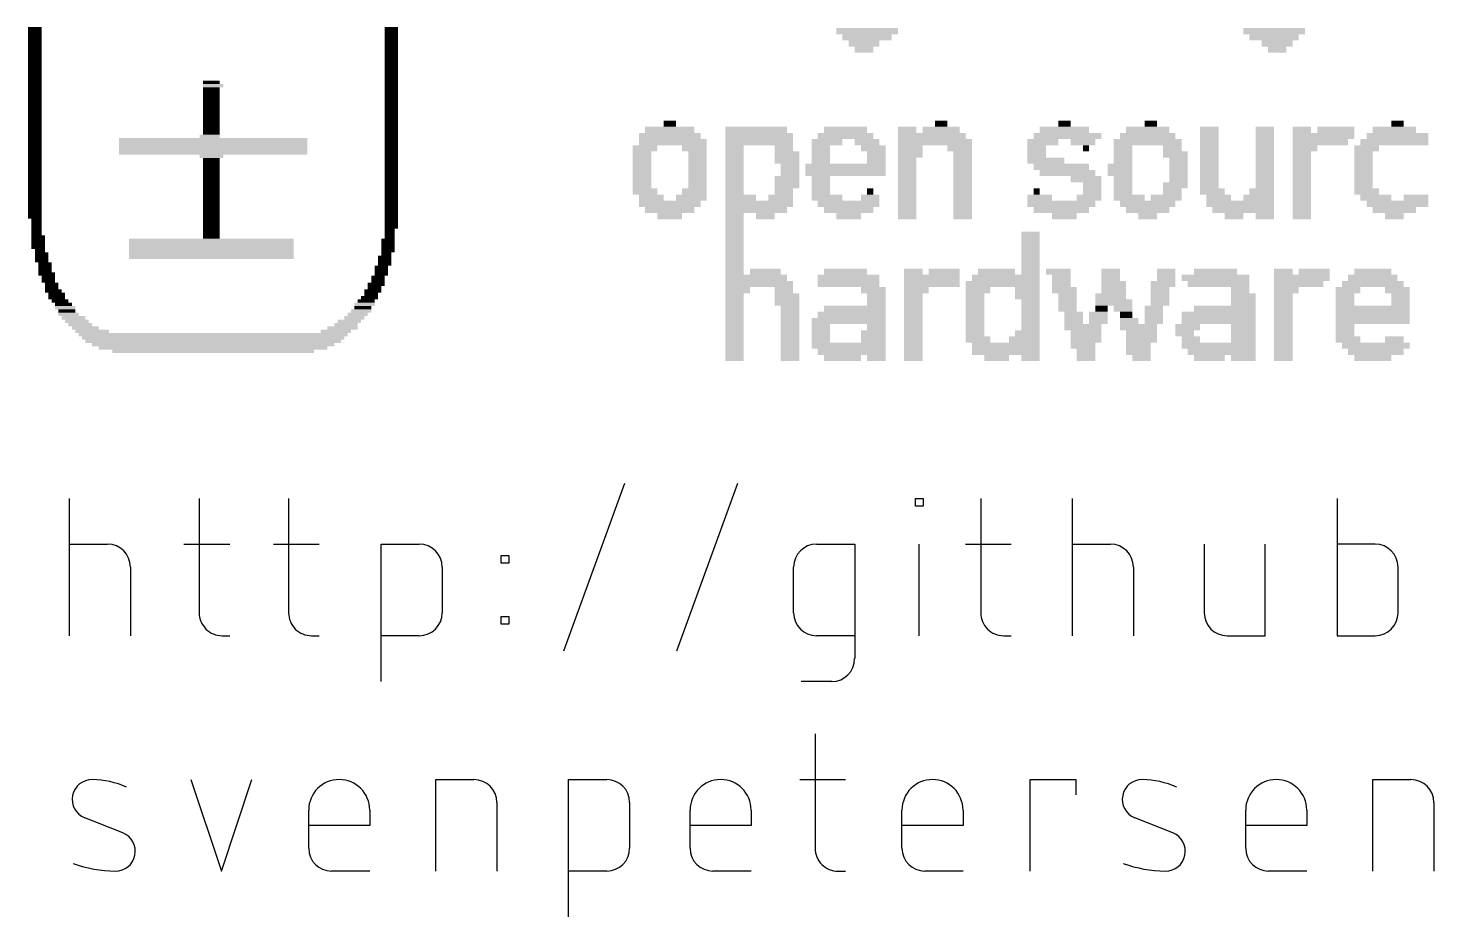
# Model space of a CAD drawing. Extents: x 0 to 83, y 0 to 84.2.
# Drawn here: x 62.9 to 75.64, y 47.93 to 55.99 of the extents above; entities that cross this region are included whole.
import ezdxf

# ---------------------------------------------------------------- set-up
doc = ezdxf.new("R2010")
doc.units = 0
doc.layers.add('21', color=253, linetype='CONTINUOUS')
doc.layers.add('25', color=253, linetype='CONTINUOUS')

# ---------------------------------------------------------------- blocks, each defined once
blk = doc.blocks.new('RECT')
blk.add_solid([(-0.5, -0.5), (0.5, -0.5), (-0.5, 0.5), (0.5, 0.5)])

msp = doc.modelspace()

# ---------------------------------------------------------------- linework, layer by layer
at = {"layer": '25'}
for p, q in [((67.752, 50.3442), (68.3051, 51.8654)), ((68.7761, 50.3442), (69.3292, 51.8654)), ((63.2714, 50.4825), (63.2714, 51.7271)), ((64.447, 51.7271), (64.447, 50.6899)), ((65.2578, 51.7271), (65.2578, 50.6899)), ((70.9383, 51.658), (70.9383, 51.7271)), ((70.9383, 51.7271), (71.0075, 51.7271)), ((71.0075, 51.7271), (71.0075, 51.658)), ((71.5306, 51.7271), (71.5306, 50.6899)), ((72.3605, 50.4825), (72.3605, 51.7271)), ((74.7586, 51.7271), (74.7586, 50.4825)), ((71.0075, 51.658), (70.9383, 51.658)), ((63.2714, 51.3122), (63.6171, 51.3122)), ((64.3087, 51.3122), (64.7236, 51.3122)), ((65.1195, 51.3122), (65.5344, 51.3122)), ((66.0962, 50.0676), (66.0962, 51.3122)), ((66.0962, 51.3122), (66.4419, 51.3122)), ((70.0419, 51.3122), (70.3876, 51.3122)), ((70.3876, 51.3122), (70.3876, 50.2751)), ((70.9729, 50.4825), (70.9729, 51.3122)), ((71.3923, 51.3122), (71.8072, 51.3122)), ((72.3605, 51.3122), (72.7062, 51.3122)), ((73.5553, 51.3122), (73.5553, 50.6899)), ((74.1085, 50.4825), (74.1085, 51.3122)), ((75.1043, 51.3122), (74.7586, 51.3122)), ((63.8246, 51.1048), (63.8246, 50.4825)), ((66.6494, 51.1048), (66.6494, 50.6899)), ((67.1832, 51.1394), (67.1832, 51.2085)), ((67.1832, 51.2085), (67.2523, 51.2085)), ((67.2523, 51.1394), (67.1832, 51.1394)), ((67.2523, 51.2085), (67.2523, 51.1394)), ((69.8344, 50.6899), (69.8344, 51.1048)), ((72.9137, 51.1048), (72.9137, 50.4825)), ((75.3118, 50.6899), (75.3118, 51.1048)), ((67.1832, 50.5862), (67.1832, 50.6554)), ((67.1832, 50.6554), (67.2523, 50.6554)), ((67.2523, 50.5862), (67.1832, 50.5862)), ((67.2523, 50.6554), (67.2523, 50.5862)), ((64.6545, 50.4825), (64.7236, 50.4825)), ((65.4652, 50.4825), (65.5344, 50.4825)), ((66.4419, 50.4825), (66.0962, 50.4825)), ((70.3876, 50.4825), (70.0419, 50.4825)), ((71.738, 50.4825), (71.8072, 50.4825)), ((73.7628, 50.4825), (74.1085, 50.4825)), ((74.7586, 50.4825), (75.1043, 50.4825)), ((70.1801, 50.0676), (69.9036, 50.0676)), ((70.029, 49.5935), (70.029, 48.5563)), ((64.3728, 49.1786), (64.6493, 48.3489)), ((64.6493, 48.3489), (64.9259, 49.1786)), ((66.5917, 48.3489), (66.5917, 49.1786)), ((66.5917, 49.1786), (66.9374, 49.1786)), ((67.795, 47.934), (67.795, 49.1786)), ((67.795, 49.1786), (68.1407, 49.1786)), ((69.8907, 49.1786), (70.3055, 49.1786)), ((71.9779, 48.3489), (71.9779, 49.1786)), ((71.9779, 49.1786), (72.3928, 49.1786)), ((72.3928, 49.1786), (72.3928, 49.0403)), ((75.0834, 48.3489), (75.0834, 49.1786)), ((75.0834, 49.1786), (75.4292, 49.1786)), ((67.1449, 48.9712), (67.1449, 48.3489)), ((68.3481, 48.9712), (68.3481, 48.5563)), ((75.6366, 48.9712), (75.6366, 48.3489)), ((63.7554, 48.6946), (63.4097, 48.8329)), ((65.4396, 48.5563), (65.4396, 48.9021)), ((65.9927, 48.9021), (65.9927, 48.7638)), ((68.896, 48.5563), (68.896, 48.9021)), ((69.4492, 48.9021), (69.4492, 48.7638)), ((70.8162, 48.5563), (70.8162, 48.9021)), ((71.3694, 48.9021), (71.3694, 48.7638)), ((73.2713, 48.6946), (72.9255, 48.8329)), ((73.9313, 48.5563), (73.9313, 48.9021)), ((74.4844, 48.9021), (74.4844, 48.7638)), ((65.9927, 48.7638), (65.4396, 48.7638)), ((69.4492, 48.7638), (68.896, 48.7638)), ((71.3694, 48.7638), (70.8162, 48.7638)), ((74.4844, 48.7638), (73.9313, 48.7638)), ((65.9927, 48.3489), (65.647, 48.3489)), ((68.1407, 48.3489), (67.795, 48.3489)), ((69.4492, 48.3489), (69.1034, 48.3489)), ((70.2364, 48.3489), (70.3055, 48.3489)), ((71.3694, 48.3489), (71.0237, 48.3489)), ((74.4844, 48.3489), (74.1387, 48.3489))]:
    msp.add_line(p, q, dxfattribs=at)
for centre, radius, start, end in [((63.6171, 51.1048), 0.2074, 0, 90), ((66.4419, 51.1048), 0.2074, 0, 90), ((70.0419, 51.1048), 0.2074, 90, 180), ((72.7062, 51.1048), 0.2074, 0, 90), ((75.1043, 51.1048), 0.2074, 0, 90), ((64.6545, 50.6899), 0.2074, 180, 270.0009), ((65.4652, 50.6899), 0.2074, 180, 270.0009), ((66.4419, 50.6899), 0.2074, 270, 0), ((70.0419, 50.6899), 0.2074, 180, 270), ((71.738, 50.6899), 0.2074, 180, 270.0009), ((73.7628, 50.6899), 0.2074, 180, 270), ((75.1043, 50.6899), 0.2074, 270, 0), ((70.1801, 50.2751), 0.2074, 270.0017, 0), ((63.4763, 48.9994), 0.1793, 89.181, 248.1989), ((63.4676, 48.3935), 0.7853, 65.7616, 89.1811), ((65.7161, 48.9021), 0.2766, 0, 180), ((66.9374, 48.9712), 0.2074, 0, 90), ((68.1407, 48.9712), 0.2074, 0, 90), ((69.1726, 48.9021), 0.2766, 0, 180), ((71.0928, 48.9021), 0.2766, 0, 180), ((72.9921, 48.9994), 0.1793, 89.181, 248.1989), ((72.9835, 48.3935), 0.7853, 65.7616, 89.1811), ((74.2079, 48.9021), 0.2766, 0, 180), ((75.4292, 48.9712), 0.2074, 0, 90), ((63.6888, 48.5282), 0.1793, 269.1821, 68.1985), ((73.2047, 48.5282), 0.1793, 269.1821, 68.1985), ((65.647, 48.5563), 0.2074, 180, 270), ((68.1407, 48.5563), 0.2074, 270, 0), ((69.1034, 48.5563), 0.2074, 180, 270), ((70.2364, 48.5563), 0.2074, 180, 270.0009), ((71.0237, 48.5563), 0.2074, 180, 270), ((74.1387, 48.5563), 0.2074, 180, 270), ((63.703, 49.5214), 1.1726, 250.2084, 269.182), ((73.2189, 49.5214), 1.1726, 250.2084, 269.182)]:
    msp.add_arc(centre, radius, start, end, dxfattribs=at)

# ---------------------------------------------------------------- block references
at = {"layer": '21'}
for p, xscale, yscale in [((62.958, 55.9848), 0.1219, 0.0305), ((62.958, 55.9544), 0.1219, 0.0305), ((62.958, 55.9239), 0.1219, 0.0305), ((66.1889, 55.9848), 0.1219, 0.0305), ((66.1889, 55.9544), 0.1219, 0.0305), ((66.1889, 55.9239), 0.1219, 0.0305), ((70.5005, 55.9616), 0.5588, 0.0559), ((70.5005, 55.9058), 0.447, 0.0559), ((74.1886, 55.9616), 0.5588, 0.0559), ((74.1886, 55.9058), 0.447, 0.0559), ((62.958, 55.8934), 0.1219, 0.0305), ((62.958, 55.8629), 0.1219, 0.0305), ((62.958, 55.8324), 0.1219, 0.0305), ((62.958, 55.802), 0.1219, 0.0305), ((66.1889, 55.8934), 0.1219, 0.0305), ((66.1889, 55.8629), 0.1219, 0.0305), ((66.1889, 55.8324), 0.1219, 0.0305), ((66.1889, 55.802), 0.1219, 0.0305), ((70.4726, 55.8499), 0.2794, 0.0559), ((70.4726, 55.794), 0.1676, 0.0559), ((74.2165, 55.8499), 0.2794, 0.0559), ((74.2165, 55.794), 0.1676, 0.0559), ((62.958, 55.7715), 0.1219, 0.0305), ((62.958, 55.741), 0.1219, 0.0305), ((62.958, 55.7105), 0.1219, 0.0305), ((62.958, 55.68), 0.1219, 0.0305), ((66.1889, 55.7715), 0.1219, 0.0305), ((66.1889, 55.741), 0.1219, 0.0305), ((66.1889, 55.7105), 0.1219, 0.0305), ((66.1889, 55.68), 0.1219, 0.0305), ((62.958, 55.6496), 0.1219, 0.0305), ((62.958, 55.6191), 0.1219, 0.0305), ((62.958, 55.5886), 0.1219, 0.0305), ((62.958, 55.5581), 0.1219, 0.0305), ((66.1889, 55.6496), 0.1219, 0.0305), ((66.1889, 55.6191), 0.1219, 0.0305), ((66.1889, 55.5886), 0.1219, 0.0305), ((66.1889, 55.5581), 0.1219, 0.0305), ((62.958, 55.5276), 0.1219, 0.0305), ((62.958, 55.4972), 0.1219, 0.0305), ((62.958, 55.4667), 0.1219, 0.0305), ((62.958, 55.4362), 0.1219, 0.0305), ((62.958, 55.4057), 0.1219, 0.0305), ((64.5582, 55.4972), 0.1524, 0.0305), ((64.5582, 55.4362), 0.1524, 0.0305), ((64.5582, 55.4057), 0.1524, 0.0305), ((64.5735, 55.4667), 0.1829, 0.0305), ((66.1889, 55.5276), 0.1219, 0.0305), ((66.1889, 55.4972), 0.1219, 0.0305), ((66.1889, 55.4667), 0.1219, 0.0305), ((66.1889, 55.4362), 0.1219, 0.0305), ((66.1889, 55.4057), 0.1219, 0.0305), ((62.958, 55.3752), 0.1219, 0.0305), ((62.958, 55.3448), 0.1219, 0.0305), ((62.958, 55.3143), 0.1219, 0.0305), ((62.958, 55.2838), 0.1219, 0.0305), ((64.5582, 55.3752), 0.1524, 0.0305), ((64.5582, 55.3448), 0.1524, 0.0305), ((64.5582, 55.3143), 0.1524, 0.0305), ((64.5582, 55.2838), 0.1524, 0.0305), ((66.1889, 55.3752), 0.1219, 0.0305), ((66.1889, 55.3448), 0.1219, 0.0305), ((66.1889, 55.3143), 0.1219, 0.0305), ((66.1889, 55.2838), 0.1219, 0.0305), ((62.958, 55.2533), 0.1219, 0.0305), ((62.958, 55.2228), 0.1219, 0.0305), ((62.958, 55.1924), 0.1219, 0.0305), ((62.958, 55.1619), 0.1219, 0.0305), ((64.5582, 55.2533), 0.1524, 0.0305), ((64.5582, 55.2228), 0.1524, 0.0305), ((64.5582, 55.1924), 0.1524, 0.0305), ((64.5582, 55.1619), 0.1524, 0.0305), ((66.1889, 55.2533), 0.1219, 0.0305), ((66.1889, 55.2228), 0.1219, 0.0305), ((66.1889, 55.1924), 0.1219, 0.0305), ((66.1889, 55.1619), 0.1219, 0.0305), ((62.958, 55.1314), 0.1219, 0.0305), ((62.958, 55.1009), 0.1219, 0.0305), ((62.958, 55.0704), 0.1219, 0.0305), ((62.958, 55.04), 0.1219, 0.0305), ((64.5582, 55.1314), 0.1524, 0.0305), ((64.5582, 55.1009), 0.1524, 0.0305), ((64.5582, 55.0704), 0.1524, 0.0305), ((64.5582, 55.04), 0.1524, 0.0305), ((66.1889, 55.1314), 0.1219, 0.0305), ((66.1889, 55.1009), 0.1219, 0.0305), ((66.1889, 55.0704), 0.1219, 0.0305), ((66.1889, 55.04), 0.1219, 0.0305), ((68.7123, 55.0117), 0.5588, 0.0559), ((68.7123, 55.0676), 0.447, 0.0559), ((68.7123, 55.1234), 0.1118, 0.0559), ((69.5226, 55.0117), 0.6147, 0.0559), ((69.4947, 55.0676), 0.5588, 0.0559), ((70.3049, 55.0117), 0.5029, 0.0559), ((70.3049, 55.0676), 0.3912, 0.0559), ((71.0872, 55.0117), 0.6147, 0.0559), ((70.8637, 55.0676), 0.1676, 0.0559), ((71.1711, 55.0676), 0.3353, 0.0559), ((71.1711, 55.1234), 0.1118, 0.0559), ((72.3166, 55.0117), 0.6147, 0.0559), ((72.2887, 55.0676), 0.447, 0.0559), ((72.2887, 55.1234), 0.1118, 0.0559), ((73.043, 55.0117), 0.5029, 0.0559), ((73.043, 55.0676), 0.3912, 0.0559), ((73.071, 55.1234), 0.1118, 0.0559), ((73.6018, 55.0676), 0.1676, 0.0559), ((73.6018, 55.0117), 0.1676, 0.0559), ((74.1048, 55.0676), 0.1676, 0.0559), ((74.1048, 55.0117), 0.1676, 0.0559), ((74.44, 55.0676), 0.1676, 0.0559), ((74.6356, 55.0117), 0.5588, 0.0559), ((74.7474, 55.0676), 0.3353, 0.0559), ((75.3062, 55.0117), 0.5588, 0.0559), ((75.2782, 55.0676), 0.3912, 0.0559), ((75.3062, 55.1234), 0.1118, 0.0559), ((62.958, 55.0095), 0.1219, 0.0305), ((62.958, 54.979), 0.1219, 0.0305), ((62.958, 54.9485), 0.1219, 0.0305), ((62.958, 54.918), 0.1219, 0.0305), ((64.5735, 54.979), 1.7069, 0.0305), ((64.5735, 54.9485), 1.7069, 0.0305), ((64.5735, 54.918), 1.7069, 0.0305), ((64.543, 55.0095), 0.1829, 0.0305), ((66.1889, 55.0095), 0.1219, 0.0305), ((66.1889, 54.979), 0.1219, 0.0305), ((66.1889, 54.9485), 0.1219, 0.0305), ((66.1889, 54.918), 0.1219, 0.0305), ((68.4888, 54.8999), 0.2235, 0.0559), ((68.7403, 54.9558), 0.6147, 0.0559), ((68.9359, 54.8999), 0.2235, 0.0559), ((69.5226, 54.9558), 0.6147, 0.0559), ((69.2991, 54.8999), 0.1676, 0.0559), ((69.7461, 54.8999), 0.1676, 0.0559), ((70.1373, 54.9558), 0.2794, 0.0559), ((70.0814, 54.8999), 0.1676, 0.0559), ((70.5005, 54.9558), 0.2235, 0.0559), ((70.5564, 54.8999), 0.2235, 0.0559), ((71.1152, 54.9558), 0.6706, 0.0559), ((70.8917, 54.8999), 0.2235, 0.0559), ((71.3387, 54.8999), 0.2235, 0.0559), ((72.0931, 54.9558), 0.2794, 0.0559), ((72.0372, 54.8999), 0.1676, 0.0559), ((72.4563, 54.9558), 0.2235, 0.0559), ((72.4842, 54.8999), 0.0559, 0.0559), ((73.043, 54.9558), 0.6147, 0.0559), ((72.8195, 54.8999), 0.1676, 0.0559), ((73.2666, 54.8999), 0.1676, 0.0559), ((73.6018, 54.9558), 0.1676, 0.0559), ((73.6018, 54.8999), 0.1676, 0.0559), ((74.1048, 54.9558), 0.1676, 0.0559), ((74.1048, 54.8999), 0.1676, 0.0559), ((74.6077, 54.9558), 0.5029, 0.0559), ((74.468, 54.8999), 0.2235, 0.0559), ((75.0268, 54.8999), 0.2235, 0.0559), ((75.2782, 54.9558), 0.6147, 0.0559), ((62.958, 54.8876), 0.1219, 0.0305), ((62.958, 54.8571), 0.1219, 0.0305), ((62.958, 54.8266), 0.1219, 0.0305), ((62.958, 54.7961), 0.1219, 0.0305), ((62.958, 54.7656), 0.1219, 0.0305), ((64.5735, 54.8876), 1.7069, 0.0305), ((64.5735, 54.8571), 1.7069, 0.0305), ((64.5582, 54.8266), 0.2134, 0.0305), ((64.5582, 54.7961), 0.1524, 0.0305), ((64.5582, 54.7656), 0.1524, 0.0305), ((66.1889, 54.8876), 0.1219, 0.0305), ((66.1889, 54.8571), 0.1219, 0.0305), ((66.1889, 54.8266), 0.1219, 0.0305), ((66.1889, 54.7961), 0.1219, 0.0305), ((66.1889, 54.7656), 0.1219, 0.0305), ((68.4609, 54.844), 0.1676, 0.0559), ((68.4609, 54.7882), 0.1676, 0.0559), ((68.9638, 54.844), 0.1676, 0.0559), ((68.9638, 54.7882), 0.1676, 0.0559), ((69.2991, 54.844), 0.1676, 0.0559), ((69.2991, 54.7882), 0.1676, 0.0559), ((69.7741, 54.844), 0.2235, 0.0559), ((69.7741, 54.7882), 0.2235, 0.0559), ((70.0814, 54.844), 0.1676, 0.0559), ((70.0814, 54.7882), 0.1676, 0.0559), ((70.5843, 54.844), 0.1676, 0.0559), ((70.5843, 54.7882), 0.1676, 0.0559), ((70.8917, 54.844), 0.2235, 0.0559), ((70.8637, 54.7882), 0.1676, 0.0559), ((71.3666, 54.844), 0.1676, 0.0559), ((71.3666, 54.7882), 0.1676, 0.0559), ((72.0372, 54.844), 0.1676, 0.0559), ((72.121, 54.7882), 0.3353, 0.0559), ((72.8195, 54.844), 0.1676, 0.0559), ((72.8195, 54.7882), 0.1676, 0.0559), ((73.2945, 54.844), 0.2235, 0.0559), ((73.3224, 54.7882), 0.1676, 0.0559), ((73.6018, 54.844), 0.1676, 0.0559), ((73.6018, 54.7882), 0.1676, 0.0559), ((74.1048, 54.844), 0.1676, 0.0559), ((74.1048, 54.7882), 0.1676, 0.0559), ((74.44, 54.844), 0.1676, 0.0559), ((74.44, 54.7882), 0.1676, 0.0559), ((74.9988, 54.844), 0.1676, 0.0559), ((74.9988, 54.7882), 0.1676, 0.0559), ((62.958, 54.7352), 0.1219, 0.0305), ((62.958, 54.7047), 0.1219, 0.0305), ((62.958, 54.6742), 0.1219, 0.0305), ((62.958, 54.6437), 0.1219, 0.0305), ((64.5582, 54.7352), 0.1524, 0.0305), ((64.5582, 54.7047), 0.1524, 0.0305), ((64.5582, 54.6742), 0.1524, 0.0305), ((64.5582, 54.6437), 0.1524, 0.0305), ((66.1889, 54.7352), 0.1219, 0.0305), ((66.1889, 54.7047), 0.1219, 0.0305), ((66.1889, 54.6742), 0.1219, 0.0305), ((66.1889, 54.6437), 0.1219, 0.0305), ((68.4609, 54.7323), 0.1676, 0.0559), ((68.4609, 54.6764), 0.1676, 0.0559), ((68.9638, 54.7323), 0.1676, 0.0559), ((68.9638, 54.6764), 0.1676, 0.0559), ((69.2991, 54.7323), 0.1676, 0.0559), ((69.2991, 54.6764), 0.1676, 0.0559), ((69.802, 54.7323), 0.1676, 0.0559), ((69.802, 54.6764), 0.1676, 0.0559), ((70.3049, 54.7323), 0.7264, 0.0559), ((70.3049, 54.6764), 0.7264, 0.0559), ((70.8637, 54.7323), 0.1676, 0.0559), ((70.8637, 54.6764), 0.1676, 0.0559), ((71.3666, 54.7323), 0.1676, 0.0559), ((71.3666, 54.6764), 0.1676, 0.0559), ((72.2607, 54.7323), 0.5029, 0.0559), ((72.3166, 54.6764), 0.5029, 0.0559), ((72.7916, 54.7323), 0.2235, 0.0559), ((72.7916, 54.6764), 0.2235, 0.0559), ((73.3224, 54.7323), 0.1676, 0.0559), ((73.3224, 54.6764), 0.1676, 0.0559), ((73.6018, 54.7323), 0.1676, 0.0559), ((73.6018, 54.6764), 0.1676, 0.0559), ((74.1048, 54.7323), 0.1676, 0.0559), ((74.1048, 54.6764), 0.1676, 0.0559), ((74.44, 54.7323), 0.1676, 0.0559), ((74.44, 54.6764), 0.1676, 0.0559), ((74.9988, 54.7323), 0.1676, 0.0559), ((74.9988, 54.6764), 0.1676, 0.0559), ((62.958, 54.6132), 0.1219, 0.0305), ((62.958, 54.5828), 0.1219, 0.0305), ((62.958, 54.5523), 0.1219, 0.0305), ((62.958, 54.5218), 0.1219, 0.0305), ((64.5582, 54.6132), 0.1524, 0.0305), ((64.5582, 54.5828), 0.1524, 0.0305), ((64.5582, 54.5523), 0.1524, 0.0305), ((64.5582, 54.5218), 0.1524, 0.0305), ((66.1889, 54.6132), 0.1219, 0.0305), ((66.1889, 54.5828), 0.1219, 0.0305), ((66.1889, 54.5523), 0.1219, 0.0305), ((66.1889, 54.5218), 0.1219, 0.0305), ((68.4888, 54.5088), 0.2235, 0.0559), ((68.4609, 54.6205), 0.1676, 0.0559), ((68.4609, 54.5646), 0.1676, 0.0559), ((68.9359, 54.5088), 0.2235, 0.0559), ((68.9638, 54.6205), 0.1676, 0.0559), ((68.9638, 54.5646), 0.1676, 0.0559), ((69.2991, 54.6205), 0.1676, 0.0559), ((69.2991, 54.5646), 0.1676, 0.0559), ((69.2991, 54.5088), 0.1676, 0.0559), ((69.7461, 54.5088), 0.1676, 0.0559), ((69.7741, 54.6205), 0.2235, 0.0559), ((69.7741, 54.5646), 0.2235, 0.0559), ((70.0814, 54.6205), 0.1676, 0.0559), ((70.0814, 54.5646), 0.1676, 0.0559), ((70.0814, 54.5088), 0.1676, 0.0559), ((70.5284, 54.5088), 0.0559, 0.0559), ((70.8637, 54.6205), 0.1676, 0.0559), ((70.8637, 54.5646), 0.1676, 0.0559), ((70.8637, 54.5088), 0.1676, 0.0559), ((71.3666, 54.6205), 0.1676, 0.0559), ((71.3666, 54.5646), 0.1676, 0.0559), ((71.3666, 54.5088), 0.1676, 0.0559), ((72.0372, 54.5088), 0.0559, 0.0559), ((72.4842, 54.6205), 0.2794, 0.0559), ((72.5401, 54.5646), 0.1676, 0.0559), ((72.5401, 54.5088), 0.1676, 0.0559), ((72.8195, 54.6205), 0.1676, 0.0559), ((72.8195, 54.5646), 0.1676, 0.0559), ((72.8195, 54.5088), 0.1676, 0.0559), ((73.2945, 54.5646), 0.2235, 0.0559), ((73.2666, 54.5088), 0.1676, 0.0559), ((73.3224, 54.6205), 0.1676, 0.0559), ((73.6018, 54.6205), 0.1676, 0.0559), ((73.6018, 54.5646), 0.1676, 0.0559), ((73.6298, 54.5088), 0.2235, 0.0559), ((74.0768, 54.5088), 0.2235, 0.0559), ((74.1048, 54.6205), 0.1676, 0.0559), ((74.1048, 54.5646), 0.1676, 0.0559), ((74.44, 54.6205), 0.1676, 0.0559), ((74.44, 54.5646), 0.1676, 0.0559), ((74.44, 54.5088), 0.1676, 0.0559), ((74.9988, 54.6205), 0.1676, 0.0559), ((74.9988, 54.5646), 0.1676, 0.0559), ((75.0268, 54.5088), 0.2235, 0.0559), ((62.958, 54.4913), 0.1219, 0.0305), ((62.958, 54.4608), 0.1219, 0.0305), ((62.958, 54.4304), 0.1219, 0.0305), ((62.958, 54.3999), 0.1219, 0.0305), ((64.5582, 54.4913), 0.1524, 0.0305), ((64.5582, 54.4608), 0.1524, 0.0305), ((64.5582, 54.4304), 0.1524, 0.0305), ((64.5582, 54.3999), 0.1524, 0.0305), ((66.1889, 54.4913), 0.1219, 0.0305), ((66.1889, 54.4608), 0.1219, 0.0305), ((66.1889, 54.4304), 0.1219, 0.0305), ((66.1889, 54.3999), 0.1219, 0.0305), ((68.7123, 54.397), 0.5588, 0.0559), ((68.5447, 54.4529), 0.2235, 0.0559), ((68.9079, 54.4529), 0.2794, 0.0559), ((69.5226, 54.397), 0.6147, 0.0559), ((69.355, 54.4529), 0.2794, 0.0559), ((69.7182, 54.4529), 0.2235, 0.0559), ((70.1373, 54.4529), 0.2794, 0.0559), ((70.3329, 54.397), 0.5588, 0.0559), ((70.5284, 54.4529), 0.1676, 0.0559), ((70.8637, 54.4529), 0.1676, 0.0559), ((70.8637, 54.397), 0.1676, 0.0559), ((71.3666, 54.4529), 0.1676, 0.0559), ((71.3666, 54.397), 0.1676, 0.0559), ((72.0651, 54.4529), 0.2235, 0.0559), ((72.2607, 54.397), 0.6147, 0.0559), ((72.5122, 54.4529), 0.2235, 0.0559), ((72.8754, 54.4529), 0.2794, 0.0559), ((73.043, 54.397), 0.5029, 0.0559), ((73.2107, 54.4529), 0.2794, 0.0559), ((73.6857, 54.4529), 0.2235, 0.0559), ((73.8812, 54.397), 0.6147, 0.0559), ((74.0489, 54.4529), 0.2794, 0.0559), ((74.44, 54.4529), 0.1676, 0.0559), ((74.44, 54.397), 0.1676, 0.0559), ((75.1106, 54.4529), 0.2794, 0.0559), ((75.3062, 54.397), 0.5588, 0.0559), ((75.4738, 54.4529), 0.2235, 0.0559), ((62.958, 54.3694), 0.1219, 0.0305), ((62.958, 54.3389), 0.1219, 0.0305), ((62.958, 54.3084), 0.1219, 0.0305), ((62.958, 54.278), 0.1219, 0.0305), ((64.5582, 54.3694), 0.1524, 0.0305), ((64.5582, 54.3389), 0.1524, 0.0305), ((64.5582, 54.3084), 0.1524, 0.0305), ((64.5582, 54.278), 0.1524, 0.0305), ((66.1889, 54.3694), 0.1219, 0.0305), ((66.1889, 54.3389), 0.1219, 0.0305), ((66.1889, 54.3084), 0.1219, 0.0305), ((66.1889, 54.278), 0.1219, 0.0305), ((68.7123, 54.3411), 0.447, 0.0559), ((68.7123, 54.2852), 0.2235, 0.0559), ((69.4947, 54.3411), 0.5588, 0.0559), ((69.2991, 54.2852), 0.1676, 0.0559), ((69.5785, 54.2852), 0.1676, 0.0559), ((70.3329, 54.3411), 0.447, 0.0559), ((70.3329, 54.2852), 0.2235, 0.0559), ((70.8637, 54.3411), 0.1676, 0.0559), ((70.8637, 54.2852), 0.1676, 0.0559), ((71.3666, 54.3411), 0.1676, 0.0559), ((71.3666, 54.2852), 0.1676, 0.0559), ((72.2607, 54.3411), 0.5029, 0.0559), ((72.2887, 54.2852), 0.2235, 0.0559), ((73.043, 54.3411), 0.3912, 0.0559), ((73.043, 54.2852), 0.1676, 0.0559), ((73.9092, 54.3411), 0.5588, 0.0559), ((73.8254, 54.2852), 0.1676, 0.0559), ((74.1048, 54.2852), 0.1676, 0.0559), ((74.44, 54.3411), 0.1676, 0.0559), ((74.44, 54.2852), 0.1676, 0.0559), ((75.2782, 54.3411), 0.3912, 0.0559), ((75.2782, 54.2852), 0.1676, 0.0559), ((62.9733, 54.2475), 0.0914, 0.0305), ((62.9733, 54.217), 0.0914, 0.0305), ((62.9733, 54.1865), 0.0914, 0.0305), ((62.9733, 54.156), 0.0914, 0.0305), ((64.5582, 54.2475), 0.1524, 0.0305), ((64.5582, 54.217), 0.1524, 0.0305), ((64.5582, 54.1865), 0.1524, 0.0305), ((64.5582, 54.156), 0.1524, 0.0305), ((66.1889, 54.2475), 0.1219, 0.0305), ((66.1889, 54.217), 0.1219, 0.0305), ((66.1889, 54.1865), 0.1219, 0.0305), ((66.1737, 54.156), 0.0914, 0.0305), ((69.2991, 54.2294), 0.1676, 0.0559), ((69.2991, 54.1735), 0.1676, 0.0559), ((69.2991, 54.1176), 0.1676, 0.0559), ((71.9813, 54.1176), 0.1676, 0.0559), ((62.9733, 54.1256), 0.0914, 0.0305), ((62.9885, 54.0951), 0.1219, 0.0305), ((62.9885, 54.0646), 0.1219, 0.0305), ((62.9885, 54.0341), 0.1219, 0.0305), ((62.9885, 54.0036), 0.1219, 0.0305), ((64.5582, 54.0646), 1.4935, 0.0305), ((64.5582, 54.0341), 1.4935, 0.0305), ((64.5582, 54.0036), 1.4935, 0.0305), ((64.5582, 54.1256), 0.1524, 0.0305), ((64.5582, 54.0951), 0.1524, 0.0305), ((66.1584, 54.0646), 0.1219, 0.0305), ((66.1584, 54.0341), 0.1219, 0.0305), ((66.1584, 54.0036), 0.1219, 0.0305), ((66.1737, 54.1256), 0.0914, 0.0305), ((66.1737, 54.0951), 0.0914, 0.0305), ((69.2991, 54.0617), 0.1676, 0.0559), ((69.2991, 54.0058), 0.1676, 0.0559), ((71.9813, 54.0617), 0.1676, 0.0559), ((71.9813, 54.0058), 0.1676, 0.0559), ((63.0037, 53.9732), 0.0914, 0.0305), ((63.019, 53.9427), 0.1219, 0.0305), ((63.019, 53.9122), 0.1219, 0.0305), ((63.019, 53.8817), 0.1219, 0.0305), ((64.5582, 53.9732), 1.4935, 0.0305), ((64.5582, 53.9427), 1.4935, 0.0305), ((64.5582, 53.9122), 1.4935, 0.0305), ((66.1279, 53.9122), 0.1219, 0.0305), ((66.1279, 53.8817), 0.1219, 0.0305), ((66.1584, 53.9732), 0.1219, 0.0305), ((66.1432, 53.9427), 0.0914, 0.0305), ((69.2991, 53.95), 0.1676, 0.0559), ((69.2991, 53.8941), 0.1676, 0.0559), ((71.9813, 53.95), 0.1676, 0.0559), ((71.9813, 53.8941), 0.1676, 0.0559), ((63.0647, 53.7598), 0.1524, 0.0305), ((63.0495, 53.8512), 0.1219, 0.0305), ((63.0495, 53.8208), 0.1219, 0.0305), ((63.0495, 53.7903), 0.1219, 0.0305), ((66.0975, 53.8208), 0.1219, 0.0305), ((66.0975, 53.7903), 0.1219, 0.0305), ((66.0975, 53.7598), 0.1219, 0.0305), ((66.1279, 53.8512), 0.1219, 0.0305), ((69.2991, 53.8382), 0.1676, 0.0559), ((69.2991, 53.7823), 0.1676, 0.0559), ((69.5785, 53.7823), 0.2794, 0.0559), ((70.3049, 53.7823), 0.3912, 0.0559), ((70.9196, 53.7823), 0.1676, 0.0559), ((71.199, 53.7823), 0.2794, 0.0559), ((71.674, 53.7823), 0.3353, 0.0559), ((71.9813, 53.8382), 0.1676, 0.0559), ((71.9813, 53.7823), 0.1676, 0.0559), ((72.2328, 53.7823), 0.2235, 0.0559), ((72.7078, 53.7823), 0.1676, 0.0559), ((73.2107, 53.7823), 0.1676, 0.0559), ((73.6577, 53.7823), 0.3912, 0.0559), ((74.2724, 53.7823), 0.1676, 0.0559), ((74.5518, 53.7823), 0.2794, 0.0559), ((75.0827, 53.7823), 0.3353, 0.0559), ((63.0799, 53.7293), 0.1219, 0.0305), ((63.0799, 53.6988), 0.1219, 0.0305), ((63.1104, 53.6684), 0.1219, 0.0305), ((63.1104, 53.6379), 0.1219, 0.0305), ((66.0517, 53.6684), 0.1524, 0.0305), ((66.0365, 53.6379), 0.1219, 0.0305), ((66.067, 53.7293), 0.1219, 0.0305), ((66.067, 53.6988), 0.1219, 0.0305), ((69.5226, 53.6706), 0.6147, 0.0559), ((69.327, 53.6147), 0.2235, 0.0559), ((69.4947, 53.7264), 0.5588, 0.0559), ((69.7461, 53.6147), 0.1676, 0.0559), ((70.3329, 53.7264), 0.5588, 0.0559), ((70.3329, 53.6706), 0.5588, 0.0559), ((70.5564, 53.6147), 0.2235, 0.0559), ((71.0872, 53.7264), 0.5029, 0.0559), ((71.0872, 53.6706), 0.5029, 0.0559), ((70.9475, 53.6147), 0.2235, 0.0559), ((71.5063, 53.6147), 0.2235, 0.0559), ((71.7299, 53.6706), 0.6706, 0.0559), ((71.7578, 53.7264), 0.6147, 0.0559), ((71.9534, 53.6147), 0.2235, 0.0559), ((72.2607, 53.7264), 0.1676, 0.0559), ((72.2607, 53.6706), 0.1676, 0.0559), ((72.2887, 53.6147), 0.2235, 0.0559), ((72.7357, 53.6706), 0.2235, 0.0559), ((72.7357, 53.6147), 0.2235, 0.0559), ((72.7078, 53.7264), 0.1676, 0.0559), ((73.1827, 53.6706), 0.2235, 0.0559), ((73.1548, 53.6147), 0.1676, 0.0559), ((73.2107, 53.7264), 0.1676, 0.0559), ((73.6577, 53.7264), 0.6147, 0.0559), ((73.6857, 53.6706), 0.5588, 0.0559), ((73.8812, 53.6147), 0.1676, 0.0559), ((74.44, 53.7264), 0.5029, 0.0559), ((74.3003, 53.6147), 0.2235, 0.0559), ((74.4121, 53.6706), 0.447, 0.0559), ((74.8591, 53.6147), 0.2235, 0.0559), ((75.0827, 53.6706), 0.5588, 0.0559), ((75.0827, 53.7264), 0.447, 0.0559), ((75.3062, 53.6147), 0.2235, 0.0559), ((63.1257, 53.6074), 0.1524, 0.0305), ((63.1561, 53.5769), 0.1524, 0.0305), ((63.1561, 53.5464), 0.1524, 0.0305), ((63.1866, 53.516), 0.1524, 0.0305), ((65.9603, 53.516), 0.1524, 0.0305), ((65.9908, 53.5464), 0.1524, 0.0305), ((66.006, 53.5769), 0.1219, 0.0305), ((66.0213, 53.6074), 0.1524, 0.0305), ((69.2991, 53.5588), 0.1676, 0.0559), ((69.2991, 53.5029), 0.1676, 0.0559), ((69.7741, 53.5588), 0.2235, 0.0559), ((69.7741, 53.5029), 0.2235, 0.0559), ((70.5843, 53.5588), 0.1676, 0.0559), ((70.5843, 53.5029), 0.1676, 0.0559), ((70.9196, 53.5588), 0.1676, 0.0559), ((70.9196, 53.5029), 0.1676, 0.0559), ((71.4784, 53.5588), 0.1676, 0.0559), ((71.4784, 53.5029), 0.1676, 0.0559), ((71.9534, 53.5588), 0.2235, 0.0559), ((71.9813, 53.5029), 0.1676, 0.0559), ((72.3166, 53.5588), 0.1676, 0.0559), ((72.3166, 53.5029), 0.1676, 0.0559), ((72.7357, 53.5029), 0.3353, 0.0559), ((72.7078, 53.5588), 0.2794, 0.0559), ((73.1548, 53.5588), 0.1676, 0.0559), ((73.1548, 53.5029), 0.1676, 0.0559), ((73.9092, 53.5588), 0.2235, 0.0559), ((73.9092, 53.5029), 0.2235, 0.0559), ((74.2724, 53.5588), 0.1676, 0.0559), ((74.2724, 53.5029), 0.1676, 0.0559), ((74.8312, 53.5588), 0.1676, 0.0559), ((74.8312, 53.5029), 0.1676, 0.0559), ((75.3341, 53.5588), 0.1676, 0.0559), ((75.3341, 53.5029), 0.1676, 0.0559), ((63.2171, 53.4855), 0.1524, 0.0305), ((63.2323, 53.455), 0.1829, 0.0305), ((63.2628, 53.394), 0.1829, 0.0305), ((63.2476, 53.4245), 0.1524, 0.0305), ((63.3085, 53.3636), 0.2134, 0.0305), ((65.8536, 53.3636), 0.1829, 0.0305), ((65.8841, 53.394), 0.1829, 0.0305), ((65.9146, 53.4245), 0.1829, 0.0305), ((65.9298, 53.455), 0.1524, 0.0305), ((65.9451, 53.4855), 0.1829, 0.0305), ((69.2991, 53.447), 0.1676, 0.0559), ((69.2991, 53.3912), 0.1676, 0.0559), ((69.802, 53.447), 0.1676, 0.0559), ((69.802, 53.3912), 0.1676, 0.0559), ((70.3608, 53.3912), 0.6147, 0.0559), ((70.3887, 53.447), 0.5588, 0.0559), ((70.9196, 53.447), 0.1676, 0.0559), ((70.9196, 53.3912), 0.1676, 0.0559), ((71.4784, 53.447), 0.1676, 0.0559), ((71.4784, 53.3912), 0.1676, 0.0559), ((71.9813, 53.447), 0.1676, 0.0559), ((71.9813, 53.3912), 0.1676, 0.0559), ((72.3166, 53.447), 0.1676, 0.0559), ((72.3725, 53.3912), 0.1676, 0.0559), ((72.596, 53.3912), 0.1676, 0.0559), ((72.6239, 53.447), 0.1118, 0.0559), ((72.8195, 53.447), 0.1676, 0.0559), ((72.8475, 53.3912), 0.1118, 0.0559), ((73.0989, 53.447), 0.1676, 0.0559), ((73.0989, 53.3912), 0.1676, 0.0559), ((73.6857, 53.3912), 0.6706, 0.0559), ((73.7415, 53.447), 0.5588, 0.0559), ((74.2724, 53.447), 0.1676, 0.0559), ((74.2724, 53.3912), 0.1676, 0.0559), ((75.0827, 53.447), 0.6706, 0.0559), ((75.0827, 53.3912), 0.6706, 0.0559), ((63.339, 53.3331), 0.2134, 0.0305), ((63.3695, 53.3026), 0.2134, 0.0305), ((63.4152, 53.2721), 0.2438, 0.0305), ((63.4762, 53.2416), 0.3048, 0.0305), ((65.686, 53.2416), 0.2743, 0.0305), ((65.7469, 53.2721), 0.2743, 0.0305), ((65.7774, 53.3026), 0.2134, 0.0305), ((65.8079, 53.3331), 0.2134, 0.0305), ((69.2991, 53.3353), 0.1676, 0.0559), ((69.2991, 53.2794), 0.1676, 0.0559), ((69.2991, 53.2235), 0.1676, 0.0559), ((69.802, 53.3353), 0.1676, 0.0559), ((69.802, 53.2794), 0.1676, 0.0559), ((69.802, 53.2235), 0.1676, 0.0559), ((70.3329, 53.3353), 0.6706, 0.0559), ((70.0814, 53.2794), 0.1676, 0.0559), ((70.0814, 53.2235), 0.1676, 0.0559), ((70.5564, 53.2235), 0.2235, 0.0559), ((70.5843, 53.2794), 0.1676, 0.0559), ((70.9196, 53.3353), 0.1676, 0.0559), ((70.9196, 53.2794), 0.1676, 0.0559), ((70.9196, 53.2235), 0.1676, 0.0559), ((71.4784, 53.3353), 0.1676, 0.0559), ((71.4784, 53.2794), 0.1676, 0.0559), ((71.4784, 53.2235), 0.1676, 0.0559), ((71.9534, 53.2235), 0.2235, 0.0559), ((71.9813, 53.3353), 0.1676, 0.0559), ((71.9813, 53.2794), 0.1676, 0.0559), ((72.3725, 53.3353), 0.1676, 0.0559), ((72.4563, 53.2794), 0.3353, 0.0559), ((72.4842, 53.2235), 0.2794, 0.0559), ((72.596, 53.3353), 0.1676, 0.0559), ((72.8754, 53.3353), 0.1676, 0.0559), ((72.9592, 53.2794), 0.3353, 0.0559), ((72.9872, 53.2235), 0.2794, 0.0559), ((73.0989, 53.3353), 0.1676, 0.0559), ((73.3783, 53.2235), 0.1676, 0.0559), ((73.4063, 53.2794), 0.2235, 0.0559), ((73.6857, 53.3353), 0.6706, 0.0559), ((73.9092, 53.2794), 0.2235, 0.0559), ((73.9092, 53.2235), 0.2235, 0.0559), ((74.2724, 53.3353), 0.1676, 0.0559), ((74.2724, 53.2794), 0.1676, 0.0559), ((74.2724, 53.2235), 0.1676, 0.0559), ((75.0827, 53.3353), 0.6706, 0.0559), ((74.8312, 53.2794), 0.1676, 0.0559), ((74.8312, 53.2235), 0.1676, 0.0559), ((64.5735, 53.2112), 2.4384, 0.0305), ((64.5735, 53.1807), 2.3774, 0.0305), ((64.5735, 53.1502), 2.3165, 0.0305), ((64.5735, 53.1197), 2.1946, 0.0305), ((69.2991, 53.1676), 0.1676, 0.0559), ((69.2991, 53.1118), 0.1676, 0.0559), ((69.802, 53.1676), 0.1676, 0.0559), ((69.802, 53.1118), 0.1676, 0.0559), ((70.0814, 53.1676), 0.1676, 0.0559), ((70.3329, 53.1118), 0.6706, 0.0559), ((70.5564, 53.1676), 0.2235, 0.0559), ((70.9196, 53.1676), 0.1676, 0.0559), ((70.9196, 53.1118), 0.1676, 0.0559), ((71.5063, 53.1676), 0.2235, 0.0559), ((71.7578, 53.1118), 0.6147, 0.0559), ((71.9254, 53.1676), 0.2794, 0.0559), ((72.4842, 53.1676), 0.2794, 0.0559), ((72.4563, 53.1118), 0.2235, 0.0559), ((72.9592, 53.1118), 0.2235, 0.0559), ((72.9872, 53.1676), 0.2794, 0.0559), ((73.4342, 53.1676), 0.1676, 0.0559), ((73.6857, 53.1118), 0.6706, 0.0559), ((73.9092, 53.1676), 0.2235, 0.0559), ((74.2724, 53.1676), 0.1676, 0.0559), ((74.2724, 53.1118), 0.1676, 0.0559), ((74.8591, 53.1676), 0.2235, 0.0559), ((75.1106, 53.1118), 0.6147, 0.0559), ((75.2782, 53.1676), 0.1676, 0.0559), ((64.5735, 53.0892), 2.0726, 0.0305), ((64.5735, 53.0588), 1.8288, 0.0305), ((69.2991, 53.0559), 0.1676, 0.0559), ((69.2991, 53), 0.1676, 0.0559), ((69.802, 53.0559), 0.1676, 0.0559), ((69.802, 53), 0.1676, 0.0559), ((70.3608, 53.0559), 0.6147, 0.0559), ((70.277, 53), 0.3353, 0.0559), ((70.5843, 53), 0.1676, 0.0559), ((70.9196, 53.0559), 0.1676, 0.0559), ((70.9196, 53), 0.1676, 0.0559), ((71.7578, 53.0559), 0.6147, 0.0559), ((71.674, 53), 0.2235, 0.0559), ((71.9813, 53), 0.1676, 0.0559), ((72.4842, 53.0559), 0.1676, 0.0559), ((72.4842, 53), 0.1676, 0.0559), ((72.9592, 53.0559), 0.2235, 0.0559), ((72.9872, 53), 0.1676, 0.0559), ((73.7136, 53.0559), 0.6147, 0.0559), ((73.6018, 53), 0.2794, 0.0559), ((73.9092, 53), 0.2235, 0.0559), ((74.2724, 53.0559), 0.1676, 0.0559), ((74.2724, 53), 0.1676, 0.0559), ((75.1106, 53.0559), 0.5029, 0.0559), ((75.0827, 53), 0.3353, 0.0559)]:
    msp.add_blockref('RECT', p, dxfattribs=dict(at, xscale=xscale, yscale=yscale))

doc.saveas('drawing.dxf')
